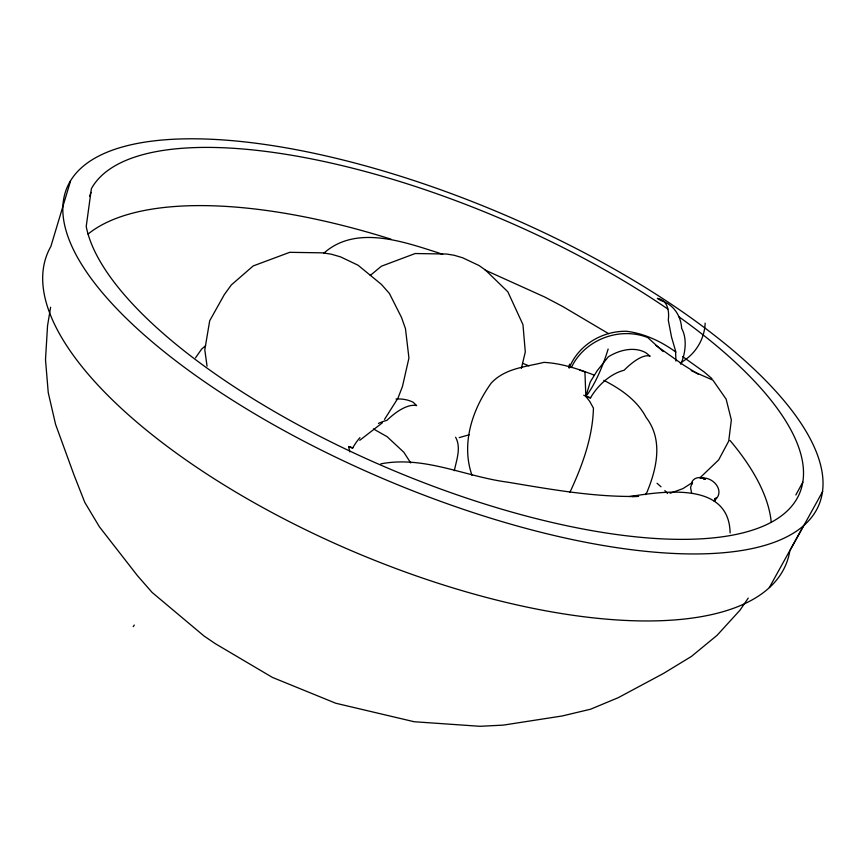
<?xml version="1.0" encoding="UTF-8"?>
<svg xmlns="http://www.w3.org/2000/svg" width="866" height="866" viewBox="0 0 866 866"><rect width="100%" height="100%" fill="white"/><g stroke="black" fill="none" stroke-linecap="round" stroke-linejoin="round"><path stroke-width="1.3" d="M50.618 307.192L47.543 325.746L45.497 359.628L48.247 392.655L55.565 424.329L74 474.947L84.771 502.356L99.428 526.831L137.467 575.695L152.124 592.452L204.008 635.99L215.298 643.665L272.389 677.396L335.737 703.235L414.175 721.735L480.013 726.303L503.341 725.113L562.175 715.976L590.58 709.211L618.27 697.671L663.529 673.423L691.469 656.406L717.124 635.265L739.975 610.216L748.246 598.092M714.537 501.468L715.164 498.394L714.482 500.483M454.325 470.725C456.534 459.814 461.372 447.744 455.603 437.222M521.343 368.461L525.294 352.007L522.967 324.642L507.833 291.788L485.49 270.095L479.093 265.559L462.671 257.787L454.206 255.275L446.618 254.03L415.193 253.532L381.386 266.219L370.237 275.475M70.514 181.113L50.867 246.453A400.644 156.086 22.9 0 0 364.196 556.08A400.644 156.086 22.9 0 0 789.857 550.733L822.7 491.455M569.676 492.451L570.91 490.188C582.775 464.349 592.701 436.8 593.437 408.092L589.649 401.283L585.849 396.476L590.233 381.982L597.269 370.594L608.289 356.857A42.726 29.931 -42.9 0 1 646.209 352.992L650.149 356.251A42.802 14.819 -53.2 0 0 624.115 370.247A43.116 27.506 -51.9 0 0 590.309 398.154L583.738 395.275M89.696 196.257L90.876 192.414M691.512 483.455C692.594 477.372 700.442 476.246 705.14 478.811M691.75 484.354L692.378 482.351L690.559 487.45L691.674 493.393M569.135 368.18C578.12 345.209 602.151 330.801 626.519 331.277C644.759 333.562 661.137 341.496 675.924 352.072M571.3 367.617C584.355 339.873 619.201 326.33 647.746 337.545L663.161 351.585M795.832 494.973L802.836 482.167M769.344 587.527L803.605 525.684A408.038 145.142 22.9 0 0 367.271 166.38A408.038 145.142 22.9 0 0 158.359 346.995A408.038 145.142 22.9 0 0 803.605 525.684M384.515 419.415L397.949 398.176L402.463 386.474L408.936 358.026L405.472 328.69L401.521 317.486L389.375 293.412L381.408 284.405L358.069 265.234L340.598 256.888L331.299 254.193L322.769 252.85L289.731 252.32L253.175 265.938L231.363 284.903L224.348 294.559L209.691 320.766L204.798 349.81L207.05 366.156M195.521 357.799L201.626 349.095L205.599 345.707M133.202 626.638L134.317 625.068M714.212 501.003L716.204 497.928L714.656 499.985M645.3 494.616L646.837 492.559C656.774 468.603 663.41 439.809 646.09 417.401C637.181 400.244 620.673 388.964 603.84 380.347M323.548 253.446C355.298 224.738 402.16 241.257 437.633 252.601L442.656 254.366M359.769 440.285L382.393 422.77M713.974 500.656C726.574 491.866 712.75 475.304 700.237 478.378M692.562 482.47L682.83 488.662L670.111 493.263M700.129 477.664L718.65 459.922L728.717 441.108L731.348 419.923L726.152 399.172L712.88 380.12L691.23 370.637M459.251 437.611L469.318 434.743M593.762 374.946C577.644 368.754 561.32 363.298 543.924 362.367C525.359 366.957 505.17 368.223 491.26 383.032C472.36 409.272 460.874 443.673 472.002 475.358M380.802 463.873C424.113 455.462 465.129 476.603 507.422 482.135C550.83 489.344 594.412 497.355 638.61 496.37L632.072 496.629M629.441 496.597C663.562 491.293 729.204 481.247 730.103 532.947M704.09 479.125L705.357 479.288L703.701 479.071M579.765 370.139L584.929 371.86L585.849 396.476L590.677 397.667M349.788 451.846L348.673 446.51L352.884 447.819M522.847 363.395L528.888 365.809M485.112 270.084L544.638 296.984L562.868 306.575L608.549 333.627M348.673 446.51L352.527 448.307A42.651 29.92 -47.1 0 1 359.92 437.666M373.473 428.973L387.102 436.67L403.816 452.236L410.733 462.953M698.288 374.274L683.869 365.257L656.017 345.491M682.581 356.543L703.982 371.839L711.971 378.637M657.056 483.271L661.007 486.779M664.785 490.578L667.589 493.501M675.956 361.111L675.534 350.817L671.572 337.231L668.281 320.084A39.284 20.881 -58.3 0 0 657.348 298.38L660.65 300.459A39.176 33.049 -56 0 1 681.661 328.398A39.122 24.995 -64.7 0 1 680.817 364.294M378.442 423.42A42.651 29.92 -47.1 0 1 386.95 420.346A42.315 18.067 -51.2 0 1 416.654 405.613L413.201 402.279A42.174 31.577 -36.5 0 0 396.043 399.031M569.612 364.153A43.43 9.981 -70.4 0 1 568.681 367.13M705.151 323.159A47.435 46.125 -29.6 0 1 680.146 363.006M608.138 349.02A50.585 12.405 -70.1 0 1 585.849 396.476M88.029 234.091A378.691 147.231 22.9 0 1 391.021 239.189M730.027 440.48A378.691 147.231 22.9 0 1 771.216 522.057M679.074 316.913A385.641 136.882 22.9 0 1 607.196 533.153A385.641 136.882 22.9 0 1 86.221 226.481L91.395 188.636A385.641 136.882 22.9 0 1 667.805 309.032"/></g></svg>
